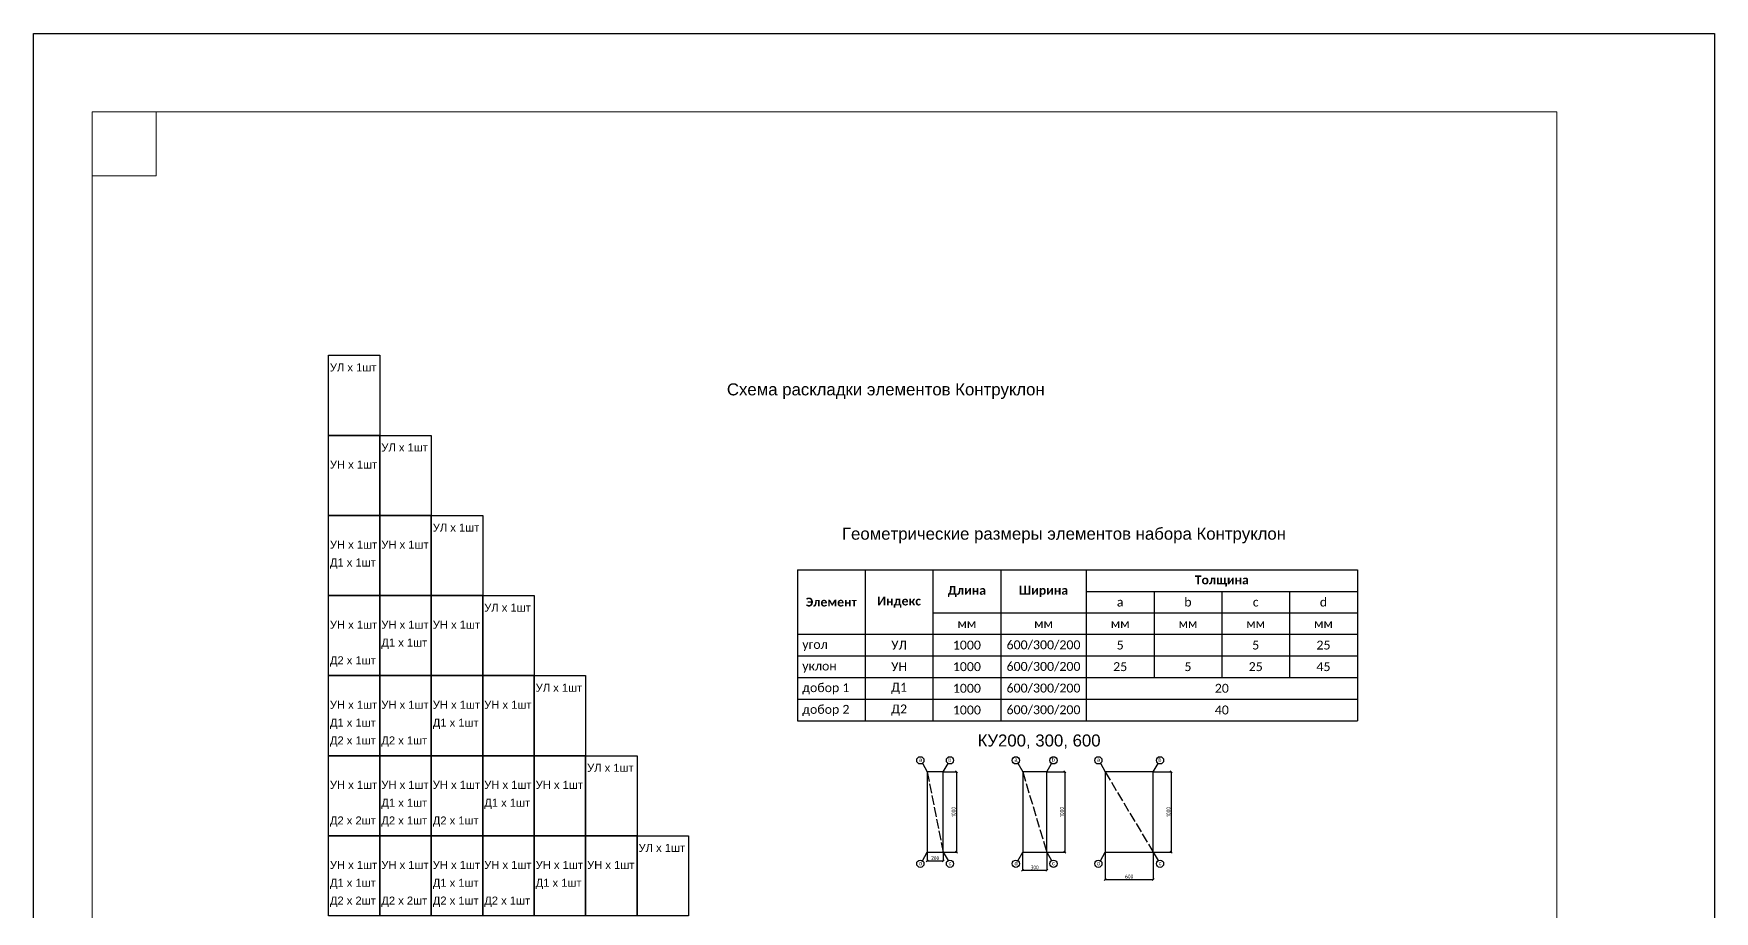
# Model space of a CAD drawing. Header units: inches. Extents: x 0 to 155541, y 1154 to 30754.
# Drawn here: x 78079 to 99079, y 19793 to 30754 of the extents above; entities that cross this region are included whole.
import ezdxf

# ---------------------------------------------------------------- set-up
doc = ezdxf.new("R2010")
doc.units = ezdxf.units.IN
doc.header["$MEASUREMENT"] = 0
doc.linetypes.add('ACAD_ISO02W100', pattern=[15, 12, -3])
doc.linetypes.add('PHANTOM2', pattern=[1.25, 0.625, -0.125, 0.125, -0.125, 0.125, -0.125])
doc.layers.add('Контруклоны', color=1, linetype='Continuous')
doc.layers.add('Штампы', color=7, linetype='Continuous', lineweight=15)
doc.styles.add('GOST 2.304', font='CS_Gost2304.shx')
doc.styles.add('Штамп', font='ARIAL.TTF', dxfattribs={"height": 2.5})
doc.dimstyles.new('ISO-25', dxfattribs={"dimtxt": 2.5, "dimasz": 2.5, "dimexe": 1.25, "dimexo": 0.625, "dimtad": 1, "dimtxsty": 'Standard', "dimcen": 2.5, "dimadec": 0, "dimazin": 0, "dimtfac": 1, "dimtmove": 0, "dimatfit": 3, "dimfxl": 1, "dimarcsym": 0})

# ---------------------------------------------------------------- blocks, each defined once
blk = doc.blocks.new('_Oblique')
at = {"color": 0, "linetype": 'ByBlock', "lineweight": -2}
blk.add_line((-0.5, -0.5), (0.5, 0.5), dxfattribs=at)
blk = doc.blocks.new('*D7')
at = {"color": 0, "lineweight": -2, "transparency": 16777216}
for p, q in [((89443, 21534), (89609, 21534)), ((89608, 21534), (89608, 20534)), ((89443, 20534), (89609, 20534))]:
    blk.add_line(p, q, dxfattribs=at)
at = {"layer": 'Defpoints', "color": 0, "transparency": 16777216}
for p in [(89443, 21534), (89443, 20534), (89608, 20534)]:
    blk.add_point(p, dxfattribs=at)
at = {"color": 0, "lineweight": -2, "transparency": 16777216, "xscale": 25, "yscale": 25, "zscale": 25}
for p, rotation in [((89608, 21534), 90), ((89608, 20534), 270)]:
    blk.add_blockref('_Oblique', p, dxfattribs=dict(at, rotation=rotation))
at = {"color": 0, "transparency": 16777216, "insert": (89573, 21034), "char_height": 50, "attachment_point": 5, "rotation": 90, "style": 'GOST 2.304'}
blk.add_mtext('1000', dxfattribs=at)
blk = doc.blocks.new('*D8')
at = {"color": 0, "lineweight": -2, "transparency": 16777216}
for p, q in [((89243, 20532), (89243, 20422)), ((89243, 20423), (89443, 20423)), ((89443, 20532), (89443, 20422))]:
    blk.add_line(p, q, dxfattribs=at)
at = {"layer": 'Defpoints', "color": 0, "transparency": 16777216}
for p in [(89243, 20533), (89443, 20533), (89443, 20423)]:
    blk.add_point(p, dxfattribs=at)
at = {"color": 0, "lineweight": -2, "transparency": 16777216, "xscale": 25, "yscale": 25, "zscale": 25, "rotation": 180}
blk.add_blockref('_Oblique', (89243, 20423), dxfattribs=at)
at = {"color": 0, "lineweight": -2, "transparency": 16777216, "xscale": 25, "yscale": 25, "zscale": 25}
blk.add_blockref('_Oblique', (89443, 20423), dxfattribs=at)
at = {"color": 0, "transparency": 16777216, "insert": (89343, 20458), "char_height": 50, "attachment_point": 5, "style": 'GOST 2.304'}
blk.add_mtext('200', dxfattribs=at)
blk = doc.blocks.new('*D9')
at = {"color": 0, "lineweight": -2, "transparency": 16777216}
for p, q in [((90436, 20533), (90436, 20307)), ((90736, 20532), (90736, 20307)), ((90436, 20308), (90736, 20308))]:
    blk.add_line(p, q, dxfattribs=at)
at = {"layer": 'Defpoints', "color": 0, "transparency": 16777216}
for p in [(90436, 20534), (90736, 20533), (90736, 20308)]:
    blk.add_point(p, dxfattribs=at)
at = {"color": 0, "lineweight": -2, "transparency": 16777216, "xscale": 25, "yscale": 25, "zscale": 25, "rotation": 180}
blk.add_blockref('_Oblique', (90436, 20308), dxfattribs=at)
at = {"color": 0, "lineweight": -2, "transparency": 16777216, "xscale": 25, "yscale": 25, "zscale": 25}
blk.add_blockref('_Oblique', (90736, 20308), dxfattribs=at)
at = {"color": 0, "transparency": 16777216, "insert": (90586, 20343), "char_height": 50, "attachment_point": 5, "style": 'GOST 2.304'}
blk.add_mtext('300', dxfattribs=at)
blk = doc.blocks.new('*D10')
at = {"color": 0, "lineweight": -2, "transparency": 16777216}
for p, q in [((91467, 20533), (91467, 20192)), ((92067, 20533), (92067, 20192)), ((91467, 20193), (92067, 20193))]:
    blk.add_line(p, q, dxfattribs=at)
at = {"layer": 'Defpoints', "color": 0, "transparency": 16777216}
for p in [(91467, 20534), (92067, 20534), (92067, 20193)]:
    blk.add_point(p, dxfattribs=at)
at = {"color": 0, "lineweight": -2, "transparency": 16777216, "xscale": 25, "yscale": 25, "zscale": 25, "rotation": 180}
blk.add_blockref('_Oblique', (91467, 20193), dxfattribs=at)
at = {"color": 0, "lineweight": -2, "transparency": 16777216, "xscale": 25, "yscale": 25, "zscale": 25}
blk.add_blockref('_Oblique', (92067, 20193), dxfattribs=at)
at = {"color": 0, "transparency": 16777216, "insert": (91767, 20228), "char_height": 50, "attachment_point": 5, "style": 'GOST 2.304'}
blk.add_mtext('600', dxfattribs=at)
blk = doc.blocks.new('*D11')
at = {"color": 0, "lineweight": -2, "transparency": 16777216}
for p, q in [((92068, 21534), (92293, 21534)), ((92292, 21534), (92292, 20534)), ((92068, 20534), (92293, 20534))]:
    blk.add_line(p, q, dxfattribs=at)
at = {"layer": 'Defpoints', "color": 0, "transparency": 16777216}
for p in [(92067, 21534), (92067, 20534), (92292, 20534)]:
    blk.add_point(p, dxfattribs=at)
at = {"color": 0, "lineweight": -2, "transparency": 16777216, "xscale": 25, "yscale": 25, "zscale": 25}
for p, rotation in [((92292, 21534), 90), ((92292, 20534), 270)]:
    blk.add_blockref('_Oblique', p, dxfattribs=dict(at, rotation=rotation))
at = {"color": 0, "transparency": 16777216, "insert": (92257, 21034), "char_height": 50, "attachment_point": 5, "rotation": 90, "style": 'GOST 2.304'}
blk.add_mtext('1000', dxfattribs=at)
blk = doc.blocks.new('*D4')
at = {"color": 0, "lineweight": -2, "transparency": 16777216}
for p, q in [((90736, 21534), (90962, 21534)), ((90961, 21534), (90961, 20534)), ((90736, 20534), (90962, 20534))]:
    blk.add_line(p, q, dxfattribs=at)
at = {"layer": 'Defpoints', "color": 0, "transparency": 16777216}
for p in [(90736, 21534), (90736, 20534), (90961, 20534)]:
    blk.add_point(p, dxfattribs=at)
at = {"color": 0, "lineweight": -2, "transparency": 16777216, "xscale": 25, "yscale": 25, "zscale": 25}
for p, rotation in [((90961, 21534), 90), ((90961, 20534), 270)]:
    blk.add_blockref('_Oblique', p, dxfattribs=dict(at, rotation=rotation))
at = {"color": 0, "transparency": 16777216, "insert": (90926, 21034), "char_height": 50, "attachment_point": 5, "rotation": 90, "style": 'GOST 2.304'}
blk.add_mtext('1000', dxfattribs=at)

msp = doc.modelspace()

# ---------------------------------------------------------------- linework, layer by layer
at = {"color": 0}
for p, q in [((78078.618, 30754.239), (99078.618, 30754.239)), ((78078.618, 1154.239), (78078.618, 30754.239)), ((99078.618, 30754.239), (99078.618, 1154.239))]:
    msp.add_line(p, q, dxfattribs=at)
for p, q in [((87622.23, 24057.543), (94617.785, 24057.543)), ((87622.23, 24057.543), (87622.23, 22171.901)), ((88468.897, 24057.543), (88468.897, 22171.901)), ((89315.563, 24057.543), (89315.563, 22171.901)), ((90162.23, 24057.543), (90162.23, 22171.901)), ((91231.119, 24057.543), (91231.119, 22171.901)), ((94617.785, 24057.543), (94617.785, 22171.901)), ((91231.119, 23789.394), (94617.785, 23789.394)), ((92077.785, 23789.394), (92077.785, 22713.782)), ((92924.452, 23789.394), (92924.452, 22713.782)), ((93771.119, 23789.394), (93771.119, 22713.782)), ((89315.563, 23521.246), (94617.785, 23521.246)), ((87622.23, 23253.098), (94617.785, 23253.098)), ((87622.23, 22983.44), (94617.785, 22983.44)), ((87622.23, 22713.782), (94617.785, 22713.782)), ((87622.23, 22442.842), (94617.785, 22442.842)), ((87622.23, 22171.901), (94617.785, 22171.901))]:
    msp.add_line(p, q)
for points in [[(81761.919, 26737.221), (82404.712, 26737.221), (82404.712, 25737.221), (81761.919, 25737.221)], [(81761.919, 25737.221), (82404.712, 25737.221), (82404.712, 24737.221), (81761.919, 24737.221)], [(82404.712, 25737.221), (83047.506, 25737.221), (83047.506, 24737.221), (82404.712, 24737.221)], [(81761.919, 24737.221), (82404.712, 24737.221), (82404.712, 23737.221), (81761.919, 23737.221)], [(82404.712, 24737.221), (83047.506, 24737.221), (83047.506, 23737.221), (82404.712, 23737.221)], [(83047.506, 24737.221), (83690.299, 24737.221), (83690.299, 23737.221), (83047.506, 23737.221)], [(81761.919, 23737.221), (82404.712, 23737.221), (82404.712, 22737.221), (81761.919, 22737.221)], [(82404.712, 23737.221), (83047.506, 23737.221), (83047.506, 22737.221), (82404.712, 22737.221)], [(83047.506, 23737.221), (83690.299, 23737.221), (83690.299, 22737.221), (83047.506, 22737.221)], [(83690.299, 23737.221), (84333.092, 23737.221), (84333.092, 22737.221), (83690.299, 22737.221)], [(81761.919, 22737.221), (82404.712, 22737.221), (82404.712, 21737.221), (81761.919, 21737.221)], [(82404.712, 22737.221), (83047.506, 22737.221), (83047.506, 21737.221), (82404.712, 21737.221)], [(83047.506, 22737.221), (83690.299, 22737.221), (83690.299, 21737.221), (83047.506, 21737.221)], [(83690.299, 22737.221), (84333.092, 22737.221), (84333.092, 21737.221), (83690.299, 21737.221)], [(84333.092, 22737.221), (84975.886, 22737.221), (84975.886, 21737.221), (84333.092, 21737.221)], [(81761.919, 21737.221), (82404.712, 21737.221), (82404.712, 20737.221), (81761.919, 20737.221)], [(82404.712, 21737.221), (83047.506, 21737.221), (83047.506, 20737.221), (82404.712, 20737.221)], [(83047.506, 21737.221), (83690.299, 21737.221), (83690.299, 20737.221), (83047.506, 20737.221)], [(83690.299, 21737.221), (84333.092, 21737.221), (84333.092, 20737.221), (83690.299, 20737.221)], [(84333.092, 21737.221), (84975.886, 21737.221), (84975.886, 20737.221), (84333.092, 20737.221)], [(84975.886, 21737.221), (85618.679, 21737.221), (85618.679, 20737.221), (84975.886, 20737.221)], [(81761.919, 20737.221), (82404.712, 20737.221), (82404.712, 19737.221), (81761.919, 19737.221)], [(82404.712, 20737.221), (83047.506, 20737.221), (83047.506, 19737.221), (82404.712, 19737.221)], [(83047.506, 20737.221), (83690.299, 20737.221), (83690.299, 19737.221), (83047.506, 19737.221)], [(83690.299, 20737.221), (84333.092, 20737.221), (84333.092, 19737.221), (83690.299, 19737.221)], [(84333.092, 20737.221), (84975.886, 20737.221), (84975.886, 19737.221), (84333.092, 19737.221)], [(84975.886, 20737.221), (85618.679, 20737.221), (85618.679, 19737.221), (84975.886, 19737.221)], [(85618.679, 20737.221), (86261.472, 20737.221), (86261.472, 19737.221), (85618.679, 19737.221)]]:
    msp.add_lwpolyline(points, close=True)
for points in [[(89183.629, 21642.143), (89242.669, 21533.645)], [(89443.294, 21533.645), (89505.086, 21639.975)], [(90377.38, 21642.143), (90436.42, 21533.645)], [(90736.42, 21533.645), (90798.212, 21639.975)], [(91408.062, 21642.143), (91467.102, 21533.645)], [(92067.727, 21533.645), (92129.519, 21639.975)], [(89183.629, 20425.147), (89242.669, 20533.645)], [(89443.294, 20533.645), (89505.086, 20427.315)], [(90377.38, 20425.147), (90436.42, 20533.645)], [(90736.42, 20533.645), (90798.212, 20427.315)], [(91408.062, 20425.147), (91467.102, 20533.645)], [(92067.727, 20533.645), (92129.519, 20427.315)]]:
    msp.add_lwpolyline(points)
for centre in [(89157.472, 21679.175), (89527.867, 21679.175), (90351.223, 21679.175), (90820.992, 21679.175), (91381.905, 21679.175), (92152.299, 21679.175), (89157.472, 20388.116), (89527.867, 20388.116), (90351.223, 20388.116), (90820.992, 20388.116), (91381.905, 20388.116), (92152.299, 20388.116)]:
    msp.add_circle(centre, 45.338)
at = {"layer": 'Контруклоны', "color": 1, "lineweight": 30, "ltscale": 4687500.0}
for points in [[(89442.669, 20533.645), (89442.669, 21533.645), (89242.669, 21533.645), (89242.669, 20533.645), (89442.669, 20533.645)], [(90736.42, 20533.645), (90736.42, 21533.645), (90436.42, 21533.645), (90436.42, 20533.645), (90736.42, 20533.645)], [(92067.102, 20533.645), (92067.102, 21533.645), (91467.102, 21533.645), (91467.102, 20533.645), (92067.102, 20533.645)]]:
    msp.add_lwpolyline(points, dxfattribs=at)
at = {"layer": 'Контруклоны', "linetype": 'ACAD_ISO02W100', "ltscale": 10}
for points in [[(89242.669, 21533.645), (89442.669, 20533.645)], [(90436.42, 21533.645), (90736.42, 20533.645)], [(90736.42, 20533.645), (90736.42, 21533.645)], [(91467.102, 21533.645), (92067.102, 20533.645)]]:
    msp.add_lwpolyline(points, dxfattribs=at)
at = {"layer": 'Штампы', "color": 0}
for p, q in [((78808.391, 29777.609), (97108.391, 29777.609)), ((78808.391, 1577.609), (78808.391, 29777.609)), ((79608.391, 28977.609), (79608.391, 29777.609)), ((97108.391, 29777.609), (97108.391, 1577.609)), ((78808.391, 28977.609), (79608.391, 28977.609))]:
    msp.add_line(p, q, dxfattribs=at)

# ---------------------------------------------------------------- texts
at = {"style": 'Штамп'}
for s, p in [('УЛ х 1шт', (81780.189, 26536.075)), ('УЛ х 1шт', (82422.982, 25536.075)), ('УН х 1шт', (81780.189, 25323.271)), ('УЛ х 1шт', (83065.775, 24536.075)), ('УН х 1шт', (81780.189, 24323.271)), ('УН х 1шт', (82422.982, 24323.271)), ('Д1 х 1шт', (81780.189, 24099.737)), ('УЛ х 1шт', (83708.569, 23536.075)), ('УН х 1шт', (81780.189, 23323.271)), ('УН х 1шт', (82422.982, 23323.271)), ('УН х 1шт', (83065.775, 23323.271)), ('Д1 х 1шт', (82422.982, 23099.737)), ('Д2 х 1шт', (81780.189, 22877.991)), ('УЛ х 1шт', (84351.362, 22536.075)), ('УН х 1шт', (81780.189, 22323.271)), ('УН х 1шт', (82422.982, 22323.271)), ('УН х 1шт', (83065.775, 22323.271)), ('УН х 1шт', (83708.569, 22323.271)), ('Д1 х 1шт', (81780.189, 22099.737)), ('Д1 х 1шт', (83065.775, 22099.737)), ('Д2 х 1шт', (81780.189, 21877.991)), ('Д2 х 1шт', (82422.982, 21877.991)), ('УЛ х 1шт', (84994.155, 21536.075)), ('УН х 1шт', (81780.189, 21323.271)), ('УН х 1шт', (82422.982, 21323.271)), ('УН х 1шт', (83065.775, 21323.271)), ('УН х 1шт', (83708.569, 21323.271)), ('УН х 1шт', (84351.362, 21323.271)), ('Д1 х 1шт', (82422.982, 21099.737)), ('Д1 х 1шт', (83708.569, 21099.737)), ('Д2 х 2шт', (81780.189, 20877.991)), ('Д2 х 1шт', (82422.982, 20877.991)), ('Д2 х 1шт', (83065.775, 20877.991)), ('УЛ х 1шт', (85636.949, 20536.075)), ('УН х 1шт', (81780.189, 20323.271)), ('УН х 1шт', (82422.982, 20323.271)), ('УН х 1шт', (83065.775, 20323.271)), ('УН х 1шт', (83708.569, 20323.271)), ('УН х 1шт', (84351.362, 20323.271)), ('УН х 1шт', (84994.155, 20323.271)), ('Д1 х 1шт', (81780.189, 20099.737)), ('Д1 х 1шт', (83065.775, 20099.737)), ('Д1 х 1шт', (84351.362, 20099.737)), ('Д2 х 2шт', (81780.189, 19877.991)), ('Д2 х 2шт', (82422.982, 19877.991)), ('Д2 х 1шт', (83065.775, 19877.991)), ('Д2 х 1шт', (83708.569, 19877.991))]:
    msp.add_text(s, height=100, dxfattribs=at).set_placement(p)
at = {"color": 0, "ltscale": 2, "char_height": 150, "attachment_point": 1, "style": 'Штамп'}
for s, insert, width in [('\\pi1158.8;Схема раскладки элементов Контруклон', (85581.864, 26387), 6264.21333), ('\\pi1013.7;Геометрические размеры элементов набора Контруклон', (87164.608, 24584.641), 7544.92679), ('\\pi3017.2;КУ200, 300, 600', (86855.581, 22002.183), 7544.92679)]:
    msp.add_mtext(s, dxfattribs=dict(at, insert=insert, width=width))
at = {"char_height": 111.11111}
for s, insert, width, attachment_point in [('{\\fCalibri|b1|i0|c0;Толщина ', (92924.452, 23849.394), 3266.66667, 8), ('{\\fCalibri|b1|i0|c0;Длина', (89738.897, 23789.394), 726.66667, 5), ('{\\fCalibri|b1|i0|c0;Ширина', (90696.674, 23789.394), 948.88889, 5), ('{\\fCalibri|b1|i0|c0;Элемент', (88045.563, 23655.32), 726.66667, 5), ('{\\fCalibri|b1|i0|c0;Индекс', (88892.23, 23655.32), 726.66667, 5), ('{\\fCalibri|b0|i0|c0;a', (91654.452, 23655.32), 726.66667, 5), ('{\\fCalibri|b0|i0|c0;b', (92501.119, 23655.32), 726.66667, 5), ('{\\fCalibri|b0|i0|c0;c', (93347.785, 23655.32), 726.66667, 5), ('{\\fCalibri|b0|i0|c0;d', (94194.452, 23655.32), 726.66667, 5), ('{\\fCalibri|b0|i0|c0;мм', (89738.897, 23387.172), 726.66667, 5), ('{\\fCalibri|b0|i0|c0;мм', (90696.674, 23387.172), 948.88889, 5), ('{\\fCalibri|b0|i0|c0;мм', (91654.452, 23387.172), 726.66667, 5), ('{\\fCalibri|b0|i0|c0;мм', (92501.119, 23387.172), 726.66667, 5), ('{\\fCalibri|b0|i0|c0;мм', (93347.785, 23387.172), 726.66667, 5), ('{\\fCalibri|b0|i0|c0;мм', (94194.452, 23387.172), 726.66667, 5), ('{\\fCalibri|b0|i0|c0;угол', (87682.23, 23043.44), 726.66667, 7), ('{\\fCalibri|b0|i0|c0;УЛ', (88892.23, 23118.269), 726.66667, 5), ('{\\fCalibri|b0|i0|c0;1000', (89738.897, 23118.269), 726.66667, 5), ('{\\fCalibri|b0|i0|c0;600/300/200', (90696.674, 23118.269), 948.88889, 5), ('{\\fCalibri|b0|i0|c0;5', (91654.452, 23118.269), 726.66667, 5), ('{\\fCalibri|b0|i0|c0;', (92501.119, 23118.269), 726.66667, 5), ('{\\fCalibri|b0|i0|c0;5', (93347.785, 23118.269), 726.66667, 5), ('{\\fCalibri|b0|i0|c0;25', (94194.452, 23118.269), 726.66667, 5), ('{\\fCalibri|b0|i0|c0;УН', (88892.23, 22848.611), 726.66667, 5), ('{\\fCalibri|b0|i0|c0;1000', (89738.897, 22848.611), 726.66667, 5), ('{\\fCalibri|b0|i0|c0;600/300/200', (90696.674, 22848.611), 948.88889, 5), ('{\\fCalibri|b0|i0|c0;25', (91654.452, 22848.611), 726.66667, 5), ('{\\fCalibri|b0|i0|c0;5', (92501.119, 22848.611), 726.66667, 5), ('{\\fCalibri|b0|i0|c0;25', (93347.785, 22848.611), 726.66667, 5), ('{\\fCalibri|b0|i0|c0;45', (94194.452, 22848.611), 726.66667, 5), ('{\\fCalibri|b0|i0|c0;уклон', (87682.23, 22773.782), 726.66667, 7), ('{\\fCalibri|b0|i0|c0;добор 1', (87682.23, 22502.842), 726.66667, 7), ('{\\fCalibri|b0|i0|c0;Д1', (88892.23, 22578.312), 726.66667, 5), ('{\\fCalibri|b0|i0|c0;1000', (89738.897, 22578.312), 726.66667, 5), ('{\\fCalibri|b0|i0|c0;600/300/200', (90696.674, 22578.312), 948.88889, 5), ('{\\fCalibri|b0|i0|c0;20', (92924.452, 22578.312), 3266.66667, 5), ('{\\fCalibri|b0|i0|c0;добор 2', (87682.23, 22231.901), 726.66667, 7), ('{\\fCalibri|b0|i0|c0;Д2', (88892.23, 22307.372), 726.66667, 5), ('{\\fCalibri|b0|i0|c0;1000', (89738.897, 22307.372), 726.66667, 5), ('{\\fCalibri|b0|i0|c0;600/300/200', (90696.674, 22307.372), 948.88889, 5), ('{\\fCalibri|b0|i0|c0;40', (92924.452, 22307.372), 3266.66667, 5)]:
    msp.add_mtext(s, dxfattribs=dict(at, insert=insert, width=width, attachment_point=attachment_point))
at = {"linetype": 'PHANTOM2', "lineweight": 30, "char_height": 50, "style": 'Штамп'}
for s, insert, attachment_point in [('a', (89139.984, 21712.241), 1), ('b', (89545.354, 21712.241), 3), ('a', (90333.735, 21712.241), 1), ('b', (90838.48, 21712.241), 3), ('a', (91364.417, 21712.241), 1), ('b', (92169.787, 21712.241), 3), ('d', (89139.984, 20368.276), 7), ('с', (89545.354, 20368.276), 9), ('d', (90333.735, 20368.276), 7), ('с', (90838.48, 20368.276), 9), ('d', (91364.417, 20368.276), 7), ('с', (92169.787, 20368.276), 9)]:
    msp.add_mtext_dynamic_manual_height_columns(s, width=152.57197, gutter_width=750, heights=[0], dxfattribs=dict(at, insert=insert, attachment_point=attachment_point))

# ---------------------------------------------------------------- dimensions: what is measured, and where the dimension line sits
dim = msp.add_linear_dim(base=(89608.065, 20533.645), p1=(89442.669, 21533.645), p2=(89442.669, 20533.645), angle=90, dimstyle='ISO-25', override={"dimtxt": 50, "dimasz": 25, "dimgap": 10, "dimtxsty": 'GOST 2.304', "dimblk1": 'Oblique', "dimblk2": 'Oblique', "dimsah": 1})
dim.commit()
dim.dimension.update_dxf_attribs({"geometry": '*D7', "text_midpoint": (89608.065, 21033.645), "dimtype": 160})
for base, p1, p2, picture, middle in [((90960.931, 20533.645), (90735.795, 21533.645), (90735.795, 20533.645), '*D4', (90925.931, 21033.645)), ((92292.238, 20533.645), (92067.102, 21533.645), (92067.102, 20533.645), '*D11', (92257.238, 21033.645))]:
    dim = msp.add_linear_dim(base=base, p1=p1, p2=p2, angle=90, dimstyle='ISO-25', override={"dimtxt": 50, "dimasz": 25, "dimgap": 10, "dimtxsty": 'GOST 2.304', "dimblk1": 'Oblique', "dimblk2": 'Oblique', "dimsah": 1})
    dim.commit()
    dim.dimension.update_dxf_attribs({"geometry": picture, "text_midpoint": middle})
for base, p1, p2, picture, middle in [((89442.669, 20422.984), (89242.669, 20533.02), (89442.669, 20533.02), '*D8', (89342.669, 20422.984)), ((92067.102, 20192.898), (91467.102, 20533.645), (92067.102, 20533.645), '*D10', (91767.102, 20192.898))]:
    dim = msp.add_linear_dim(base=base, p1=p1, p2=p2, dimstyle='ISO-25', override={"dimtxt": 50, "dimasz": 25, "dimgap": 10, "dimtxsty": 'GOST 2.304', "dimblk1": 'Oblique', "dimblk2": 'Oblique', "dimsah": 1})
    dim.commit()
    dim.dimension.update_dxf_attribs({"geometry": picture, "text_midpoint": middle, "dimtype": 160})
dim = msp.add_linear_dim(base=(90736.42, 20308.151), p1=(90436.42, 20533.645), p2=(90736.42, 20533.02), dimstyle='ISO-25', override={"dimtxt": 50, "dimasz": 25, "dimgap": 10, "dimtxsty": 'GOST 2.304', "dimblk1": 'Oblique', "dimblk2": 'Oblique', "dimsah": 1})
dim.commit()
dim.dimension.update_dxf_attribs({"geometry": '*D9', "text_midpoint": (90586.42, 20343.151)})

doc.saveas('drawing.dxf')
